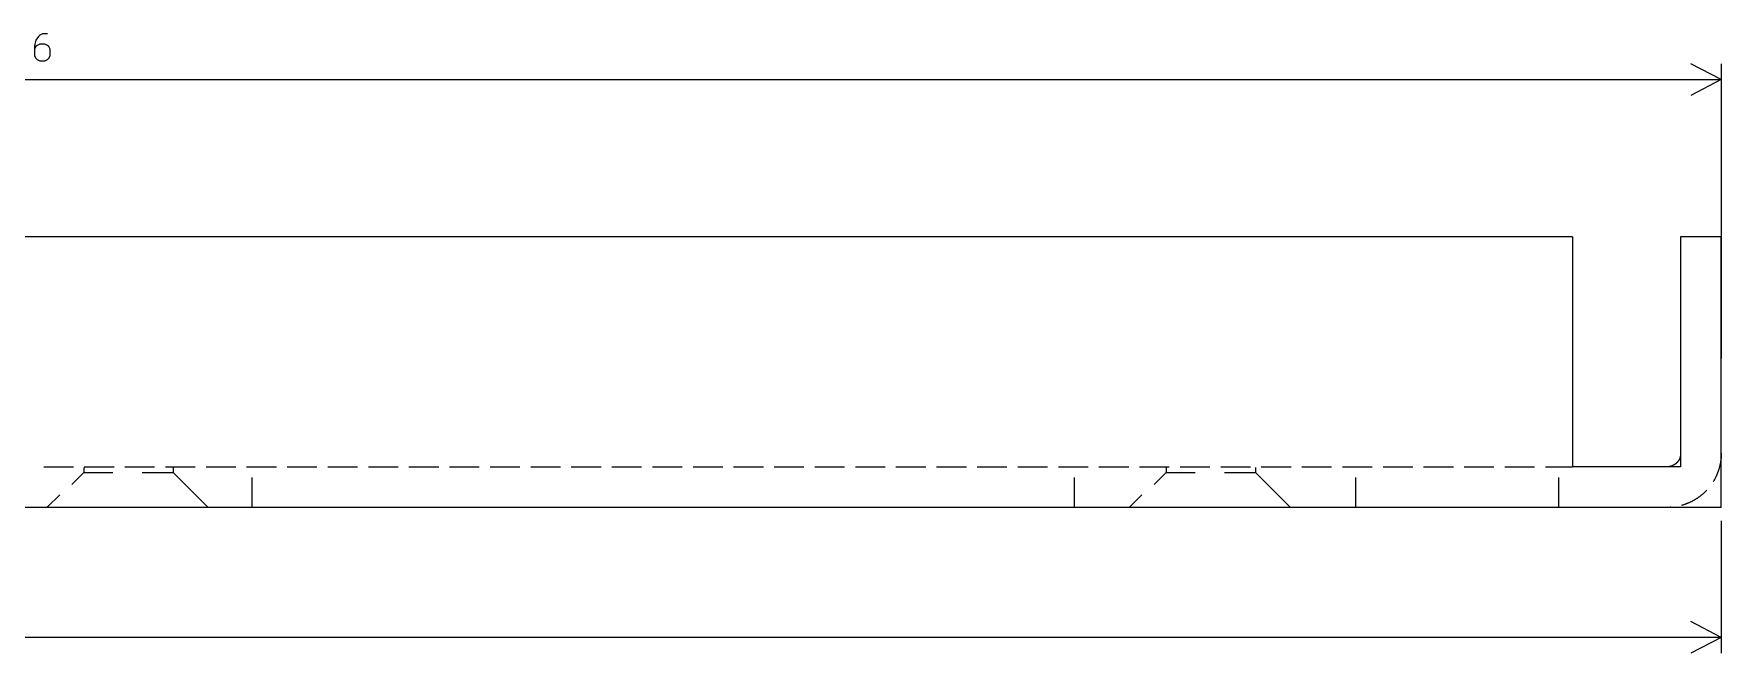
# Model space of a CAD drawing. Header units: millimetres. Extents: x 132 to 491, y -200 to -1.
# Drawn here: x 360.9 to 423.3, y -199.9 to -177 of the extents above; entities that cross this region are included whole.
import ezdxf

# ---------------------------------------------------------------- set-up
doc = ezdxf.new("R2010")
doc.units = ezdxf.units.MM
doc.layers.add('User.3', color=254, linetype='CONTINUOUS', true_color=0xb4dbd2)
doc.layers.add('User.4', color=57, linetype='CONTINUOUS', true_color=0x484848)

msp = doc.modelspace()

# ---------------------------------------------------------------- linework, layer by layer
at = {"layer": 'User.3', "linetype": 'CONTINUOUS'}
for p, q in [((361.109524, -177.100057), (361.014286, -177.242914)), ((361.157143, -177.052438), (361.109524, -177.100057)), ((361.252381, -177.004819), (361.157143, -177.052438)), ((361.442857, -177.004819), (361.252381, -177.004819)), ((361.014286, -177.242914), (360.966667, -177.43339)), ((360.966667, -177.43339), (360.966667, -177.814342)), ((361.014286, -177.481009), (360.966667, -177.576247)), ((361.061905, -177.43339), (361.014286, -177.481009)), ((361.157143, -177.385771), (361.061905, -177.43339)), ((361.347619, -177.385771), (361.157143, -177.385771)), ((361.442857, -177.43339), (361.347619, -177.385771)), ((361.490476, -177.481009), (361.442857, -177.43339)), ((361.538095, -177.576247), (361.490476, -177.481009)), ((361.538095, -177.814342), (361.538095, -177.576247)), ((360.966667, -177.814342), (361.014286, -177.90958)), ((361.014286, -177.90958), (361.061905, -177.9572)), ((361.061905, -177.9572), (361.157143, -178.004819)), ((361.157143, -178.004819), (361.347619, -178.004819)), ((361.347619, -178.004819), (361.442857, -177.9572)), ((361.442857, -177.9572), (361.490476, -177.90958)), ((361.490476, -177.90958), (361.538095, -177.814342)), ((423.3, -178.7), (422.173496, -178.113579)), ((423.3, -178.11358), (423.3, -189)), ((297.3, -178.7), (423.3, -178.7)), ((423.3, -178.7), (422.173496, -179.286421)), ((417.8, -184.5), (176.8, -184.5)), ((417.8, -184.5), (417.8, -193)), ((421.8, -184.5), (421.8, -193)), ((423.3, -184.5), (421.8, -184.5)), ((423.3, -194.5), (423.3, -184.5)), ((421.753102, -192.711342), (421.75124, -192.715289)), ((421.75493, -192.707379), (421.753102, -192.711342)), ((421.756723, -192.7034), (421.75493, -192.707379)), ((421.758482, -192.699406), (421.756723, -192.7034)), ((421.760205, -192.695397), (421.758482, -192.699406)), ((421.761894, -192.691372), (421.760205, -192.695397)), ((421.763547, -192.687333), (421.761894, -192.691372)), ((421.765165, -192.68328), (421.763547, -192.687333)), ((421.766748, -192.679213), (421.765165, -192.68328)), ((421.768295, -192.675132), (421.766748, -192.679213)), ((421.769806, -192.671038), (421.768295, -192.675132)), ((421.771282, -192.666931), (421.769806, -192.671038)), ((421.772721, -192.662811), (421.771282, -192.666931)), ((421.774125, -192.658679), (421.772721, -192.662811)), ((421.775492, -192.654535), (421.774125, -192.658679)), ((421.776824, -192.650378), (421.775492, -192.654535)), ((421.778119, -192.646211), (421.776824, -192.650378)), ((421.779377, -192.642032), (421.778119, -192.646211)), ((421.780599, -192.637842), (421.779377, -192.642032)), ((421.781785, -192.633642), (421.780599, -192.637842)), ((421.782934, -192.629432), (421.781785, -192.633642)), ((421.784046, -192.625212), (421.782934, -192.629432)), ((421.785121, -192.620982), (421.784046, -192.625212)), ((421.786159, -192.616743), (421.785121, -192.620982)), ((421.78716, -192.612495), (421.786159, -192.616743)), ((421.788124, -192.608239), (421.78716, -192.612495)), ((421.789051, -192.603974), (421.788124, -192.608239)), ((421.78994, -192.599702), (421.789051, -192.603974)), ((421.790793, -192.595422), (421.78994, -192.599702)), ((421.791608, -192.591134), (421.790793, -192.595422)), ((421.792385, -192.58684), (421.791608, -192.591134)), ((421.793125, -192.582539), (421.792385, -192.58684)), ((421.793827, -192.578232), (421.793125, -192.582539)), ((421.794492, -192.573918), (421.793827, -192.578232)), ((421.795119, -192.569599), (421.794492, -192.573918)), ((421.795709, -192.565275), (421.795119, -192.569599)), ((421.79626, -192.560946), (421.795709, -192.565275)), ((421.796774, -192.556612), (421.79626, -192.560946)), ((421.79725, -192.552274), (421.796774, -192.556612)), ((421.797688, -192.547932), (421.79725, -192.552274)), ((421.798088, -192.543586), (421.797688, -192.547932)), ((421.798451, -192.539237), (421.798088, -192.543586)), ((421.798775, -192.534885), (421.798451, -192.539237)), ((421.799061, -192.53053), (421.798775, -192.534885)), ((421.799309, -192.526173), (421.799061, -192.53053)), ((421.79952, -192.521814), (421.799309, -192.526173)), ((421.799692, -192.517453), (421.79952, -192.521814)), ((421.799826, -192.513091), (421.799692, -192.517453)), ((421.799922, -192.508728), (421.799826, -192.513091)), ((421.79998, -192.504364), (421.799922, -192.508728)), ((421.8, -192.5), (421.79998, -192.504364)), ((423.289055, -192.709047), (423.287156, -192.726396)), ((423.290802, -192.691682), (423.289055, -192.709047)), ((423.292398, -192.674303), (423.290802, -192.691682)), ((423.293843, -192.656911), (423.292398, -192.674303)), ((423.295135, -192.639506), (423.293843, -192.656911)), ((423.296276, -192.622091), (423.295135, -192.639506)), ((423.297264, -192.604667), (423.296276, -192.622091)), ((423.298101, -192.587235), (423.297264, -192.604667)), ((423.298785, -192.569796), (423.298101, -192.587235)), ((423.299317, -192.552351), (423.298785, -192.569796)), ((423.299697, -192.534903), (423.299317, -192.552351)), ((423.299925, -192.517452), (423.299697, -192.534903)), ((423.3, -192.5), (423.299925, -192.517452)), ((361.3, -193), (362.4, -193)), ((362.780745, -193.210251), (362.336242, -193.654785)), ((362.780745, -193.019751), (362.780745, -193.083286)), ((362.780745, -193.019751), (362.780745, -193.146751)), ((362.780745, -193.083286), (362.780745, -193.146751)), ((362.780745, -193.146751), (362.780745, -193.210251)), ((362.780745, -193.210251), (363.860242, -193.210251)), ((362.8, -193), (363.9, -193)), ((364.3, -193), (365.4, -193)), ((364.939736, -193.210251), (366.08273, -193.210251)), ((365.8, -193), (366.9, -193)), ((366.08273, -193.019751), (366.08273, -193.083286)), ((366.08273, -193.083286), (366.08273, -193.146751)), ((366.08273, -193.146751), (366.08273, -193.210251)), ((366.08273, -193.210251), (366.527233, -193.654785)), ((367.3, -193), (368.4, -193)), ((368.8, -193), (369.9, -193)), ((370.3, -193), (371.4, -193)), ((371.8, -193), (372.9, -193)), ((373.3, -193), (374.4, -193)), ((374.8, -193), (375.9, -193)), ((376.3, -193), (377.4, -193)), ((377.8, -193), (378.9, -193)), ((379.3, -193), (380.4, -193)), ((380.8, -193), (381.9, -193)), ((382.3, -193), (383.4, -193)), ((383.8, -193), (384.9, -193)), ((385.3, -193), (386.4, -193)), ((386.8, -193), (387.9, -193)), ((388.3, -193), (389.4, -193)), ((389.8, -193), (390.9, -193)), ((391.3, -193), (392.4, -193)), ((392.8, -193), (393.9, -193)), ((394.3, -193), (395.4, -193)), ((395.8, -193), (396.9, -193)), ((397.3, -193), (398.4, -193)), ((398.8, -193), (399.9, -193)), ((400.3, -193), (401.4, -193)), ((401.8, -193), (402.9, -193)), ((402.780745, -193.210251), (402.336242, -193.654785)), ((402.780745, -193.019751), (402.780745, -193.083286)), ((402.780745, -193.019751), (402.780745, -193.146751)), ((402.780745, -193.083286), (402.780745, -193.146751)), ((402.780745, -193.146751), (402.780745, -193.210251)), ((402.780745, -193.210251), (403.860242, -193.210251)), ((403.3, -193), (404.4, -193)), ((404.8, -193), (405.9, -193)), ((404.939736, -193.210251), (406.08273, -193.210251)), ((406.08273, -193.019751), (406.08273, -193.083286)), ((406.08273, -193.083286), (406.08273, -193.146751)), ((406.08273, -193.146751), (406.08273, -193.210251)), ((406.08273, -193.210251), (406.527233, -193.654785)), ((406.3, -193), (407.4, -193)), ((407.8, -193), (408.9, -193)), ((409.3, -193), (410.4, -193)), ((410.8, -193), (411.9, -193)), ((412.3, -193), (413.4, -193)), ((413.8, -193), (414.9, -193)), ((415.3, -193), (416.4, -193)), ((416.8, -193), (417.8, -193)), ((421.8, -193), (417.8, -193)), ((421.304164, -192.999982), (421.3, -193)), ((421.308528, -192.999926), (421.304164, -192.999982)), ((421.312891, -192.999831), (421.308528, -192.999926)), ((421.317253, -192.999699), (421.312891, -192.999831)), ((421.321614, -192.999528), (421.317253, -192.999699)), ((421.325973, -192.99932), (421.321614, -192.999528)), ((421.330331, -192.999073), (421.325973, -192.99932)), ((421.334685, -192.998789), (421.330331, -192.999073)), ((421.339038, -192.998466), (421.334685, -192.998789)), ((421.343387, -192.998106), (421.339038, -192.998466)), ((421.347733, -192.997707), (421.343387, -192.998106)), ((421.352075, -192.997271), (421.347733, -192.997707)), ((421.356414, -192.996797), (421.352075, -192.997271)), ((421.360748, -192.996285), (421.356414, -192.996797)), ((421.365077, -192.995735), (421.360748, -192.996285)), ((421.369401, -192.995147), (421.365077, -192.995735)), ((421.373721, -192.994522), (421.369401, -192.995147)), ((421.378034, -192.993859), (421.373721, -192.994522)), ((421.382342, -192.993158), (421.378034, -192.993859)), ((421.386643, -192.99242), (421.382342, -192.993158)), ((421.390938, -192.991644), (421.386643, -192.99242)), ((421.395225, -192.990831), (421.390938, -192.991644)), ((421.399506, -192.98998), (421.395225, -192.990831)), ((421.403779, -192.989092), (421.399506, -192.98998)), ((421.408044, -192.988167), (421.403779, -192.989092)), ((421.412301, -192.987205), (421.408044, -192.988167)), ((421.416549, -192.986206), (421.412301, -192.987205)), ((421.420788, -192.985169), (421.416549, -192.986206)), ((421.425018, -192.984096), (421.420788, -192.985169)), ((421.429239, -192.982985), (421.425018, -192.984096)), ((421.43345, -192.981838), (421.429239, -192.982985)), ((421.43765, -192.980655), (421.43345, -192.981838)), ((421.44184, -192.979434), (421.43765, -192.980655)), ((421.446019, -192.978177), (421.44184, -192.979434)), ((421.450188, -192.976884), (421.446019, -192.978177)), ((421.454344, -192.975554), (421.450188, -192.976884)), ((421.458489, -192.974188), (421.454344, -192.975554)), ((421.462622, -192.972786), (421.458489, -192.974188)), ((421.466743, -192.971348), (421.462622, -192.972786)), ((421.47085, -192.969874), (421.466743, -192.971348)), ((421.474945, -192.968365), (421.47085, -192.969874)), ((421.479026, -192.966819), (421.474945, -192.968365)), ((421.483094, -192.965238), (421.479026, -192.966819)), ((421.487148, -192.963622), (421.483094, -192.965238)), ((421.491188, -192.96197), (421.487148, -192.963622)), ((421.495213, -192.960284), (421.491188, -192.96197)), ((421.499223, -192.958562), (421.495213, -192.960284)), ((421.503218, -192.956805), (421.499223, -192.958562)), ((421.507197, -192.955013), (421.503218, -192.956805)), ((421.511161, -192.953187), (421.507197, -192.955013)), ((421.515108, -192.951326), (421.511161, -192.953187)), ((421.51904, -192.949431), (421.515108, -192.951326)), ((421.522954, -192.947501), (421.51904, -192.949431)), ((421.526852, -192.945538), (421.522954, -192.947501)), ((421.530732, -192.94354), (421.526852, -192.945538)), ((421.534594, -192.941509), (421.530732, -192.94354)), ((421.538439, -192.939444), (421.534594, -192.941509)), ((421.542266, -192.937346), (421.538439, -192.939444)), ((421.546074, -192.935214), (421.542266, -192.937346)), ((421.549863, -192.933049), (421.546074, -192.935214)), ((421.553634, -192.930851), (421.549863, -192.933049)), ((421.557385, -192.928621), (421.553634, -192.930851)), ((421.561116, -192.926358), (421.557385, -192.928621)), ((421.564828, -192.924062), (421.561116, -192.926358)), ((421.568519, -192.921734), (421.564828, -192.924062)), ((421.57219, -192.919374), (421.568519, -192.921734)), ((421.57584, -192.916981), (421.57219, -192.919374)), ((421.579469, -192.914558), (421.57584, -192.916981)), ((421.583077, -192.912102), (421.579469, -192.914558)), ((421.586664, -192.909615), (421.583077, -192.912102)), ((421.590228, -192.907097), (421.586664, -192.909615)), ((421.593771, -192.904548), (421.590228, -192.907097)), ((421.59729, -192.901968), (421.593771, -192.904548)), ((421.600788, -192.899358), (421.59729, -192.901968)), ((421.604262, -192.896717), (421.600788, -192.899358)), ((421.607714, -192.894046), (421.604262, -192.896717)), ((421.611141, -192.891345), (421.607714, -192.894046)), ((421.614545, -192.888614), (421.611141, -192.891345)), ((421.617926, -192.885853), (421.614545, -192.888614)), ((421.621281, -192.883063), (421.617926, -192.885853)), ((421.624613, -192.880244), (421.621281, -192.883063)), ((421.62792, -192.877396), (421.624613, -192.880244)), ((421.631201, -192.874519), (421.62792, -192.877396)), ((421.634458, -192.871614), (421.631201, -192.874519)), ((421.637689, -192.86868), (421.634458, -192.871614)), ((421.640894, -192.865718), (421.637689, -192.86868)), ((421.644074, -192.862729), (421.640894, -192.865718)), ((421.647227, -192.859711), (421.644074, -192.862729)), ((421.650353, -192.856667), (421.647227, -192.859711)), ((421.653453, -192.853595), (421.650353, -192.856667)), ((421.656526, -192.850496), (421.653453, -192.853595)), ((421.659572, -192.847371), (421.656526, -192.850496)), ((421.662591, -192.844219), (421.659572, -192.847371)), ((421.665582, -192.841041), (421.662591, -192.844219)), ((421.668545, -192.837836), (421.665582, -192.841041)), ((421.67148, -192.834607), (421.668545, -192.837836)), ((421.674386, -192.831351), (421.67148, -192.834607)), ((421.677265, -192.828071), (421.674386, -192.831351)), ((421.680114, -192.824765), (421.677265, -192.828071)), ((421.682935, -192.821435), (421.680114, -192.824765)), ((421.685726, -192.81808), (421.682935, -192.821435)), ((421.688488, -192.814701), (421.685726, -192.81808)), ((421.69122, -192.811298), (421.688488, -192.814701)), ((421.693923, -192.807871), (421.69122, -192.811298)), ((421.696595, -192.804421), (421.693923, -192.807871)), ((421.699237, -192.800948), (421.696595, -192.804421)), ((421.701849, -192.797451), (421.699237, -192.800948)), ((421.704431, -192.793932), (421.701849, -192.797451)), ((421.706981, -192.790391), (421.704431, -192.793932)), ((421.709501, -192.786827), (421.706981, -192.790391)), ((421.711989, -192.783242), (421.709501, -192.786827)), ((421.714446, -192.779635), (421.711989, -192.783242)), ((421.716871, -192.776007), (421.714446, -192.779635)), ((421.719265, -192.772358), (421.716871, -192.776007)), ((421.721626, -192.768688), (421.719265, -192.772358)), ((421.723956, -192.764997), (421.721626, -192.768688)), ((421.726253, -192.761287), (421.723956, -192.764997)), ((421.728518, -192.757556), (421.726253, -192.761287)), ((421.73075, -192.753806), (421.728518, -192.757556)), ((421.732949, -192.750037), (421.73075, -192.753806)), ((421.735116, -192.746248), (421.732949, -192.750037)), ((421.737249, -192.742441), (421.735116, -192.746248)), ((421.739349, -192.738615), (421.737249, -192.742441)), ((421.741415, -192.734771), (421.739349, -192.738615)), ((421.743448, -192.730909), (421.741415, -192.734771)), ((421.745447, -192.72703), (421.743448, -192.730909)), ((421.747412, -192.723133), (421.745447, -192.72703)), ((421.749343, -192.719219), (421.747412, -192.723133)), ((421.75124, -192.715289), (421.749343, -192.719219)), ((423.119973, -193.329354), (423.112667, -193.345204)), ((423.12714, -193.313441), (423.119973, -193.329354)), ((423.134168, -193.297467), (423.12714, -193.313441)), ((423.141057, -193.281431), (423.134168, -193.297467)), ((423.147805, -193.265336), (423.141057, -193.281431)), ((423.154412, -193.249183), (423.147805, -193.265336)), ((423.160879, -193.232973), (423.154412, -193.249183)), ((423.167203, -193.216707), (423.160879, -193.232973)), ((423.173386, -193.200386), (423.167203, -193.216707)), ((423.179425, -193.184012), (423.173386, -193.200386)), ((423.185322, -193.167586), (423.179425, -193.184012)), ((423.191075, -193.151109), (423.185322, -193.167586)), ((423.196684, -193.134583), (423.191075, -193.151109)), ((423.202149, -193.118008), (423.196684, -193.134583)), ((423.207469, -193.101386), (423.202149, -193.118008)), ((423.212643, -193.084719), (423.207469, -193.101386)), ((423.217672, -193.068006), (423.212643, -193.084719)), ((423.222555, -193.051251), (423.217672, -193.068006)), ((423.227291, -193.034454), (423.222555, -193.051251)), ((423.231881, -193.017616), (423.227291, -193.034454)), ((423.236324, -193.000738), (423.231881, -193.017616)), ((423.240619, -192.983823), (423.236324, -193.000738)), ((423.244766, -192.96687), (423.240619, -192.983823)), ((423.248765, -192.949882), (423.244766, -192.96687)), ((423.252616, -192.93286), (423.248765, -192.949882)), ((423.256318, -192.915805), (423.252616, -192.93286)), ((423.259871, -192.898718), (423.256318, -192.915805)), ((423.263275, -192.881601), (423.259871, -192.898718)), ((423.26653, -192.864455), (423.263275, -192.881601)), ((423.269634, -192.847281), (423.26653, -192.864455)), ((423.272589, -192.83008), (423.269634, -192.847281)), ((423.275394, -192.812855), (423.272589, -192.83008)), ((423.278048, -192.795605), (423.275394, -192.812855)), ((423.280551, -192.778333), (423.278048, -192.795605)), ((423.282904, -192.76104), (423.280551, -192.778333)), ((423.285105, -192.743727), (423.282904, -192.76104)), ((423.287156, -192.726396), (423.285105, -192.743727)), ((366.527233, -193.654785), (366.908239, -194.035749)), ((369, -194.5), (369, -193.4)), ((399.4, -194.5), (399.4, -193.4)), ((406.527233, -193.654785), (406.908239, -194.035749)), ((409.8, -194.5), (409.8, -193.4)), ((417.3, -194.5), (417.3, -193.4)), ((422.677471, -193.950082), (422.664766, -193.962047)), ((422.690072, -193.938007), (422.677471, -193.950082)), ((422.702567, -193.925823), (422.690072, -193.938007)), ((422.714956, -193.91353), (422.702567, -193.925823)), ((422.727236, -193.901129), (422.714956, -193.91353)), ((422.739408, -193.888622), (422.727236, -193.901129)), ((422.75147, -193.876009), (422.739408, -193.888622)), ((422.763422, -193.863291), (422.75147, -193.876009)), ((423.005347, -193.54496), (423.005087, -193.545384)), ((423.0144, -193.530039), (423.005347, -193.54496)), ((423.023323, -193.51504), (423.0144, -193.530039)), ((423.032114, -193.499963), (423.023323, -193.51504)), ((423.040774, -193.484811), (423.032114, -193.499963)), ((423.0493, -193.469583), (423.040774, -193.484811)), ((423.057694, -193.454282), (423.0493, -193.469583)), ((423.065954, -193.438908), (423.057694, -193.454282)), ((423.074079, -193.423462), (423.065954, -193.438908)), ((423.082069, -193.407946), (423.074079, -193.423462)), ((423.089924, -193.392362), (423.082069, -193.407946)), ((423.097642, -193.376709), (423.089924, -193.392362)), ((423.105223, -193.360989), (423.097642, -193.376709)), ((423.112667, -193.345204), (423.105223, -193.360989)), ((423.3, -194.5), (171.3, -194.5)), ((361.891761, -194.035749), (361.447258, -194.480248)), ((366.908239, -194.035749), (367.352742, -194.480248)), ((401.891761, -194.035749), (401.447258, -194.480248)), ((406.908239, -194.035749), (407.352742, -194.480248)), ((421.302016, -194.499999), (421.3, -194.5)), ((421.319468, -194.499906), (421.302016, -194.499999)), ((421.336919, -194.499661), (421.319468, -194.499906)), ((421.354367, -194.499264), (421.336919, -194.499661)), ((421.371811, -194.498714), (421.354367, -194.499264)), ((421.389249, -194.498012), (421.371811, -194.498714)), ((421.40668, -194.497158), (421.389249, -194.498012)), ((421.424104, -194.496152), (421.40668, -194.497158)), ((421.441517, -194.494994), (421.424104, -194.496152)), ((421.835521, -194.426995), (421.835042, -194.427128)), ((421.852316, -194.422249), (421.835521, -194.426995)), ((421.869069, -194.417357), (421.852316, -194.422249)), ((421.885778, -194.412319), (421.869069, -194.417357)), ((421.902443, -194.407135), (421.885778, -194.412319)), ((421.919062, -194.401806), (421.902443, -194.407135)), ((421.935634, -194.396332), (421.919062, -194.401806)), ((421.952157, -194.390714), (421.935634, -194.396332)), ((421.968631, -194.384952), (421.952157, -194.390714)), ((421.985053, -194.379046), (421.968631, -194.384952)), ((422.001424, -194.372997), (421.985053, -194.379046)), ((422.017741, -194.366806), (422.001424, -194.372997)), ((422.034004, -194.360472), (422.017741, -194.366806)), ((422.05021, -194.353997), (422.034004, -194.360472)), ((422.06636, -194.347381), (422.05021, -194.353997)), ((422.082451, -194.340624), (422.06636, -194.347381)), ((422.098483, -194.333726), (422.082451, -194.340624)), ((422.114453, -194.326689), (422.098483, -194.333726)), ((422.130362, -194.319513), (422.114453, -194.326689)), ((422.146208, -194.312199), (422.130362, -194.319513)), ((422.161989, -194.304746), (422.146208, -194.312199)), ((422.177704, -194.297156), (422.161989, -194.304746)), ((422.193353, -194.289429), (422.177704, -194.297156)), ((422.208934, -194.281566), (422.193353, -194.289429)), ((422.224445, -194.273567), (422.208934, -194.281566)), ((422.239886, -194.265433), (422.224445, -194.273567)), ((422.255256, -194.257165), (422.239886, -194.265433)), ((422.270552, -194.248763), (422.255256, -194.257165)), ((422.285775, -194.240228), (422.270552, -194.248763)), ((422.300923, -194.23156), (422.285775, -194.240228)), ((422.315994, -194.22276), (422.300923, -194.23156)), ((422.330989, -194.213829), (422.315994, -194.22276)), ((422.345904, -194.204768), (422.330989, -194.213829)), ((422.36074, -194.195577), (422.345904, -194.204768)), ((422.375496, -194.186257), (422.36074, -194.195577)), ((422.390169, -194.176808), (422.375496, -194.186257)), ((422.404759, -194.167232), (422.390169, -194.176808)), ((422.419266, -194.157528), (422.404759, -194.167232)), ((422.433687, -194.147699), (422.419266, -194.157528)), ((422.448021, -194.137744), (422.433687, -194.147699)), ((422.462268, -194.127664), (422.448021, -194.137744)), ((422.476427, -194.11746), (422.462268, -194.127664)), ((422.490496, -194.107133), (422.476427, -194.11746)), ((422.504475, -194.096684), (422.490496, -194.107133)), ((422.518362, -194.086113), (422.504475, -194.096684)), ((422.532156, -194.075422), (422.518362, -194.086113)), ((422.545856, -194.06461), (422.532156, -194.075422)), ((422.559461, -194.05368), (422.545856, -194.06461)), ((422.572971, -194.042631), (422.559461, -194.05368)), ((422.586383, -194.031464), (422.572971, -194.042631)), ((422.599698, -194.020181), (422.586383, -194.031464)), ((422.612913, -194.008782), (422.599698, -194.020181)), ((422.626029, -193.997268), (422.612913, -194.008782)), ((422.639043, -193.985641), (422.626029, -193.997268)), ((422.651956, -193.9739), (422.639043, -193.985641)), ((422.664766, -193.962047), (422.651956, -193.9739)), ((423.3, -195), (423.3, -199.88642)), ((423.3, -199.3), (422.173496, -198.713579)), ((423.3, -199.3), (171.3, -199.3)), ((423.3, -199.3), (422.173496, -199.886421))]:
    msp.add_line(p, q, dxfattribs=at)
at = {"layer": 'User.4', "linetype": 'CONTINUOUS'}
for p, q in [((417.8, -184.5), (176.8, -184.5)), ((417.8, -184.5), (417.8, -193)), ((421.8, -184.5), (421.8, -193)), ((423.3, -184.5), (421.8, -184.5)), ((423.3, -194.5), (423.3, -184.5)), ((421.753102, -192.711342), (421.75124, -192.715289)), ((421.75493, -192.707379), (421.753102, -192.711342)), ((421.756723, -192.7034), (421.75493, -192.707379)), ((421.758482, -192.699406), (421.756723, -192.7034)), ((421.760205, -192.695397), (421.758482, -192.699406)), ((421.761894, -192.691372), (421.760205, -192.695397)), ((421.763547, -192.687333), (421.761894, -192.691372)), ((421.765165, -192.68328), (421.763547, -192.687333)), ((421.766748, -192.679213), (421.765165, -192.68328)), ((421.768295, -192.675132), (421.766748, -192.679213)), ((421.769806, -192.671038), (421.768295, -192.675132)), ((421.771282, -192.666931), (421.769806, -192.671038)), ((421.772721, -192.662811), (421.771282, -192.666931)), ((421.774125, -192.658679), (421.772721, -192.662811)), ((421.775492, -192.654535), (421.774125, -192.658679)), ((421.776824, -192.650378), (421.775492, -192.654535)), ((421.778119, -192.646211), (421.776824, -192.650378)), ((421.779377, -192.642032), (421.778119, -192.646211)), ((421.780599, -192.637842), (421.779377, -192.642032)), ((421.781785, -192.633642), (421.780599, -192.637842)), ((421.782934, -192.629432), (421.781785, -192.633642)), ((421.784046, -192.625212), (421.782934, -192.629432)), ((421.785121, -192.620982), (421.784046, -192.625212)), ((421.786159, -192.616743), (421.785121, -192.620982)), ((421.78716, -192.612495), (421.786159, -192.616743)), ((421.788124, -192.608239), (421.78716, -192.612495)), ((421.789051, -192.603974), (421.788124, -192.608239)), ((421.78994, -192.599702), (421.789051, -192.603974)), ((421.790793, -192.595422), (421.78994, -192.599702)), ((421.791608, -192.591134), (421.790793, -192.595422)), ((421.792385, -192.58684), (421.791608, -192.591134)), ((421.793125, -192.582539), (421.792385, -192.58684)), ((421.793827, -192.578232), (421.793125, -192.582539)), ((421.794492, -192.573918), (421.793827, -192.578232)), ((421.795119, -192.569599), (421.794492, -192.573918)), ((421.795709, -192.565275), (421.795119, -192.569599)), ((421.79626, -192.560946), (421.795709, -192.565275)), ((421.796774, -192.556612), (421.79626, -192.560946)), ((421.79725, -192.552274), (421.796774, -192.556612)), ((421.797688, -192.547932), (421.79725, -192.552274)), ((421.798088, -192.543586), (421.797688, -192.547932)), ((421.798451, -192.539237), (421.798088, -192.543586)), ((421.798775, -192.534885), (421.798451, -192.539237)), ((421.799061, -192.53053), (421.798775, -192.534885)), ((421.799309, -192.526173), (421.799061, -192.53053)), ((421.79952, -192.521814), (421.799309, -192.526173)), ((421.799692, -192.517453), (421.79952, -192.521814)), ((421.799826, -192.513091), (421.799692, -192.517453)), ((421.799922, -192.508728), (421.799826, -192.513091)), ((421.79998, -192.504364), (421.799922, -192.508728)), ((421.8, -192.5), (421.79998, -192.504364)), ((423.289055, -192.709047), (423.287156, -192.726396)), ((423.290802, -192.691682), (423.289055, -192.709047)), ((423.292398, -192.674303), (423.290802, -192.691682)), ((423.293843, -192.656911), (423.292398, -192.674303)), ((423.295135, -192.639506), (423.293843, -192.656911)), ((423.296276, -192.622091), (423.295135, -192.639506)), ((423.297264, -192.604667), (423.296276, -192.622091)), ((423.298101, -192.587235), (423.297264, -192.604667)), ((423.298785, -192.569796), (423.298101, -192.587235)), ((423.299317, -192.552351), (423.298785, -192.569796)), ((423.299697, -192.534903), (423.299317, -192.552351)), ((423.299925, -192.517452), (423.299697, -192.534903)), ((423.3, -192.5), (423.299925, -192.517452)), ((361.3, -193), (362.4, -193)), ((362.780745, -193.210251), (362.336242, -193.654785)), ((362.780745, -193.019751), (362.780745, -193.083286)), ((362.780745, -193.019751), (362.780745, -193.146751)), ((362.780745, -193.083286), (362.780745, -193.146751)), ((362.780745, -193.146751), (362.780745, -193.210251)), ((362.780745, -193.210251), (363.860242, -193.210251)), ((362.8, -193), (363.9, -193)), ((364.3, -193), (365.4, -193)), ((364.939736, -193.210251), (366.08273, -193.210251)), ((365.8, -193), (366.9, -193)), ((366.08273, -193.019751), (366.08273, -193.083286)), ((366.08273, -193.083286), (366.08273, -193.146751)), ((366.08273, -193.146751), (366.08273, -193.210251)), ((366.08273, -193.210251), (366.527233, -193.654785)), ((367.3, -193), (368.4, -193)), ((368.8, -193), (369.9, -193)), ((370.3, -193), (371.4, -193)), ((371.8, -193), (372.9, -193)), ((373.3, -193), (374.4, -193)), ((374.8, -193), (375.9, -193)), ((376.3, -193), (377.4, -193)), ((377.8, -193), (378.9, -193)), ((379.3, -193), (380.4, -193)), ((380.8, -193), (381.9, -193)), ((382.3, -193), (383.4, -193)), ((383.8, -193), (384.9, -193)), ((385.3, -193), (386.4, -193)), ((386.8, -193), (387.9, -193)), ((388.3, -193), (389.4, -193)), ((389.8, -193), (390.9, -193)), ((391.3, -193), (392.4, -193)), ((392.8, -193), (393.9, -193)), ((394.3, -193), (395.4, -193)), ((395.8, -193), (396.9, -193)), ((397.3, -193), (398.4, -193)), ((398.8, -193), (399.9, -193)), ((400.3, -193), (401.4, -193)), ((401.8, -193), (402.9, -193)), ((402.780745, -193.210251), (402.336242, -193.654785)), ((402.780745, -193.019751), (402.780745, -193.083286)), ((402.780745, -193.019751), (402.780745, -193.146751)), ((402.780745, -193.083286), (402.780745, -193.146751)), ((402.780745, -193.146751), (402.780745, -193.210251)), ((402.780745, -193.210251), (403.860242, -193.210251)), ((403.3, -193), (404.4, -193)), ((404.8, -193), (405.9, -193)), ((404.939736, -193.210251), (406.08273, -193.210251)), ((406.08273, -193.019751), (406.08273, -193.083286)), ((406.08273, -193.083286), (406.08273, -193.146751)), ((406.08273, -193.146751), (406.08273, -193.210251)), ((406.08273, -193.210251), (406.527233, -193.654785)), ((406.3, -193), (407.4, -193)), ((407.8, -193), (408.9, -193)), ((409.3, -193), (410.4, -193)), ((410.8, -193), (411.9, -193)), ((412.3, -193), (413.4, -193)), ((413.8, -193), (414.9, -193)), ((415.3, -193), (416.4, -193)), ((416.8, -193), (417.8, -193)), ((421.8, -193), (417.8, -193)), ((421.304164, -192.999982), (421.3, -193)), ((421.308528, -192.999926), (421.304164, -192.999982)), ((421.312891, -192.999831), (421.308528, -192.999926)), ((421.317253, -192.999699), (421.312891, -192.999831)), ((421.321614, -192.999528), (421.317253, -192.999699)), ((421.325973, -192.99932), (421.321614, -192.999528)), ((421.330331, -192.999073), (421.325973, -192.99932)), ((421.334685, -192.998789), (421.330331, -192.999073)), ((421.339038, -192.998466), (421.334685, -192.998789)), ((421.343387, -192.998106), (421.339038, -192.998466)), ((421.347733, -192.997707), (421.343387, -192.998106)), ((421.352075, -192.997271), (421.347733, -192.997707)), ((421.356414, -192.996797), (421.352075, -192.997271)), ((421.360748, -192.996285), (421.356414, -192.996797)), ((421.365077, -192.995735), (421.360748, -192.996285)), ((421.369401, -192.995147), (421.365077, -192.995735)), ((421.373721, -192.994522), (421.369401, -192.995147)), ((421.378034, -192.993859), (421.373721, -192.994522)), ((421.382342, -192.993158), (421.378034, -192.993859)), ((421.386643, -192.99242), (421.382342, -192.993158)), ((421.390938, -192.991644), (421.386643, -192.99242)), ((421.395225, -192.990831), (421.390938, -192.991644)), ((421.399506, -192.98998), (421.395225, -192.990831)), ((421.403779, -192.989092), (421.399506, -192.98998)), ((421.408044, -192.988167), (421.403779, -192.989092)), ((421.412301, -192.987205), (421.408044, -192.988167)), ((421.416549, -192.986206), (421.412301, -192.987205)), ((421.420788, -192.985169), (421.416549, -192.986206)), ((421.425018, -192.984096), (421.420788, -192.985169)), ((421.429239, -192.982985), (421.425018, -192.984096)), ((421.43345, -192.981838), (421.429239, -192.982985)), ((421.43765, -192.980655), (421.43345, -192.981838)), ((421.44184, -192.979434), (421.43765, -192.980655)), ((421.446019, -192.978177), (421.44184, -192.979434)), ((421.450188, -192.976884), (421.446019, -192.978177)), ((421.454344, -192.975554), (421.450188, -192.976884)), ((421.458489, -192.974188), (421.454344, -192.975554)), ((421.462622, -192.972786), (421.458489, -192.974188)), ((421.466743, -192.971348), (421.462622, -192.972786)), ((421.47085, -192.969874), (421.466743, -192.971348)), ((421.474945, -192.968365), (421.47085, -192.969874)), ((421.479026, -192.966819), (421.474945, -192.968365)), ((421.483094, -192.965238), (421.479026, -192.966819)), ((421.487148, -192.963622), (421.483094, -192.965238)), ((421.491188, -192.96197), (421.487148, -192.963622)), ((421.495213, -192.960284), (421.491188, -192.96197)), ((421.499223, -192.958562), (421.495213, -192.960284)), ((421.503218, -192.956805), (421.499223, -192.958562)), ((421.507197, -192.955013), (421.503218, -192.956805)), ((421.511161, -192.953187), (421.507197, -192.955013)), ((421.515108, -192.951326), (421.511161, -192.953187)), ((421.51904, -192.949431), (421.515108, -192.951326)), ((421.522954, -192.947501), (421.51904, -192.949431)), ((421.526852, -192.945538), (421.522954, -192.947501)), ((421.530732, -192.94354), (421.526852, -192.945538)), ((421.534594, -192.941509), (421.530732, -192.94354)), ((421.538439, -192.939444), (421.534594, -192.941509)), ((421.542266, -192.937346), (421.538439, -192.939444)), ((421.546074, -192.935214), (421.542266, -192.937346)), ((421.549863, -192.933049), (421.546074, -192.935214)), ((421.553634, -192.930851), (421.549863, -192.933049)), ((421.557385, -192.928621), (421.553634, -192.930851)), ((421.561116, -192.926358), (421.557385, -192.928621)), ((421.564828, -192.924062), (421.561116, -192.926358)), ((421.568519, -192.921734), (421.564828, -192.924062)), ((421.57219, -192.919374), (421.568519, -192.921734)), ((421.57584, -192.916981), (421.57219, -192.919374)), ((421.579469, -192.914558), (421.57584, -192.916981)), ((421.583077, -192.912102), (421.579469, -192.914558)), ((421.586664, -192.909615), (421.583077, -192.912102)), ((421.590228, -192.907097), (421.586664, -192.909615)), ((421.593771, -192.904548), (421.590228, -192.907097)), ((421.59729, -192.901968), (421.593771, -192.904548)), ((421.600788, -192.899358), (421.59729, -192.901968)), ((421.604262, -192.896717), (421.600788, -192.899358)), ((421.607714, -192.894046), (421.604262, -192.896717)), ((421.611141, -192.891345), (421.607714, -192.894046)), ((421.614545, -192.888614), (421.611141, -192.891345)), ((421.617926, -192.885853), (421.614545, -192.888614)), ((421.621281, -192.883063), (421.617926, -192.885853)), ((421.624613, -192.880244), (421.621281, -192.883063)), ((421.62792, -192.877396), (421.624613, -192.880244)), ((421.631201, -192.874519), (421.62792, -192.877396)), ((421.634458, -192.871614), (421.631201, -192.874519)), ((421.637689, -192.86868), (421.634458, -192.871614)), ((421.640894, -192.865718), (421.637689, -192.86868)), ((421.644074, -192.862729), (421.640894, -192.865718)), ((421.647227, -192.859711), (421.644074, -192.862729)), ((421.650353, -192.856667), (421.647227, -192.859711)), ((421.653453, -192.853595), (421.650353, -192.856667)), ((421.656526, -192.850496), (421.653453, -192.853595)), ((421.659572, -192.847371), (421.656526, -192.850496)), ((421.662591, -192.844219), (421.659572, -192.847371)), ((421.665582, -192.841041), (421.662591, -192.844219)), ((421.668545, -192.837836), (421.665582, -192.841041)), ((421.67148, -192.834607), (421.668545, -192.837836)), ((421.674386, -192.831351), (421.67148, -192.834607)), ((421.677265, -192.828071), (421.674386, -192.831351)), ((421.680114, -192.824765), (421.677265, -192.828071)), ((421.682935, -192.821435), (421.680114, -192.824765)), ((421.685726, -192.81808), (421.682935, -192.821435)), ((421.688488, -192.814701), (421.685726, -192.81808)), ((421.69122, -192.811298), (421.688488, -192.814701)), ((421.693923, -192.807871), (421.69122, -192.811298)), ((421.696595, -192.804421), (421.693923, -192.807871)), ((421.699237, -192.800948), (421.696595, -192.804421)), ((421.701849, -192.797451), (421.699237, -192.800948)), ((421.704431, -192.793932), (421.701849, -192.797451)), ((421.706981, -192.790391), (421.704431, -192.793932)), ((421.709501, -192.786827), (421.706981, -192.790391)), ((421.711989, -192.783242), (421.709501, -192.786827)), ((421.714446, -192.779635), (421.711989, -192.783242)), ((421.716871, -192.776007), (421.714446, -192.779635)), ((421.719265, -192.772358), (421.716871, -192.776007)), ((421.721626, -192.768688), (421.719265, -192.772358)), ((421.723956, -192.764997), (421.721626, -192.768688)), ((421.726253, -192.761287), (421.723956, -192.764997)), ((421.728518, -192.757556), (421.726253, -192.761287)), ((421.73075, -192.753806), (421.728518, -192.757556)), ((421.732949, -192.750037), (421.73075, -192.753806)), ((421.735116, -192.746248), (421.732949, -192.750037)), ((421.737249, -192.742441), (421.735116, -192.746248)), ((421.739349, -192.738615), (421.737249, -192.742441)), ((421.741415, -192.734771), (421.739349, -192.738615)), ((421.743448, -192.730909), (421.741415, -192.734771)), ((421.745447, -192.72703), (421.743448, -192.730909)), ((421.747412, -192.723133), (421.745447, -192.72703)), ((421.749343, -192.719219), (421.747412, -192.723133)), ((421.75124, -192.715289), (421.749343, -192.719219)), ((423.119973, -193.329354), (423.112667, -193.345204)), ((423.12714, -193.313441), (423.119973, -193.329354)), ((423.134168, -193.297467), (423.12714, -193.313441)), ((423.141057, -193.281431), (423.134168, -193.297467)), ((423.147805, -193.265336), (423.141057, -193.281431)), ((423.154412, -193.249183), (423.147805, -193.265336)), ((423.160879, -193.232973), (423.154412, -193.249183)), ((423.167203, -193.216707), (423.160879, -193.232973)), ((423.173386, -193.200386), (423.167203, -193.216707)), ((423.179425, -193.184012), (423.173386, -193.200386)), ((423.185322, -193.167586), (423.179425, -193.184012)), ((423.191075, -193.151109), (423.185322, -193.167586)), ((423.196684, -193.134583), (423.191075, -193.151109)), ((423.202149, -193.118008), (423.196684, -193.134583)), ((423.207469, -193.101386), (423.202149, -193.118008)), ((423.212643, -193.084719), (423.207469, -193.101386)), ((423.217672, -193.068006), (423.212643, -193.084719)), ((423.222555, -193.051251), (423.217672, -193.068006)), ((423.227291, -193.034454), (423.222555, -193.051251)), ((423.231881, -193.017616), (423.227291, -193.034454)), ((423.236324, -193.000738), (423.231881, -193.017616)), ((423.240619, -192.983823), (423.236324, -193.000738)), ((423.244766, -192.96687), (423.240619, -192.983823)), ((423.248765, -192.949882), (423.244766, -192.96687)), ((423.252616, -192.93286), (423.248765, -192.949882)), ((423.256318, -192.915805), (423.252616, -192.93286)), ((423.259871, -192.898718), (423.256318, -192.915805)), ((423.263275, -192.881601), (423.259871, -192.898718)), ((423.26653, -192.864455), (423.263275, -192.881601)), ((423.269634, -192.847281), (423.26653, -192.864455)), ((423.272589, -192.83008), (423.269634, -192.847281)), ((423.275394, -192.812855), (423.272589, -192.83008)), ((423.278048, -192.795605), (423.275394, -192.812855)), ((423.280551, -192.778333), (423.278048, -192.795605)), ((423.282904, -192.76104), (423.280551, -192.778333)), ((423.285105, -192.743727), (423.282904, -192.76104)), ((423.287156, -192.726396), (423.285105, -192.743727)), ((366.527233, -193.654785), (366.908239, -194.035749)), ((369, -194.5), (369, -193.4)), ((399.4, -194.5), (399.4, -193.4)), ((406.527233, -193.654785), (406.908239, -194.035749)), ((409.8, -194.5), (409.8, -193.4)), ((417.3, -194.5), (417.3, -193.4)), ((422.677471, -193.950082), (422.664766, -193.962047)), ((422.690072, -193.938007), (422.677471, -193.950082)), ((422.702567, -193.925823), (422.690072, -193.938007)), ((422.714956, -193.91353), (422.702567, -193.925823)), ((422.727236, -193.901129), (422.714956, -193.91353)), ((422.739408, -193.888622), (422.727236, -193.901129)), ((422.75147, -193.876009), (422.739408, -193.888622)), ((422.763422, -193.863291), (422.75147, -193.876009)), ((423.005347, -193.54496), (423.005087, -193.545384)), ((423.0144, -193.530039), (423.005347, -193.54496)), ((423.023323, -193.51504), (423.0144, -193.530039)), ((423.032114, -193.499963), (423.023323, -193.51504)), ((423.040774, -193.484811), (423.032114, -193.499963)), ((423.0493, -193.469583), (423.040774, -193.484811)), ((423.057694, -193.454282), (423.0493, -193.469583)), ((423.065954, -193.438908), (423.057694, -193.454282)), ((423.074079, -193.423462), (423.065954, -193.438908)), ((423.082069, -193.407946), (423.074079, -193.423462)), ((423.089924, -193.392362), (423.082069, -193.407946)), ((423.097642, -193.376709), (423.089924, -193.392362)), ((423.105223, -193.360989), (423.097642, -193.376709)), ((423.112667, -193.345204), (423.105223, -193.360989)), ((423.3, -194.5), (171.3, -194.5)), ((361.891761, -194.035749), (361.447258, -194.480248)), ((366.908239, -194.035749), (367.352742, -194.480248)), ((401.891761, -194.035749), (401.447258, -194.480248)), ((406.908239, -194.035749), (407.352742, -194.480248)), ((421.302016, -194.499999), (421.3, -194.5)), ((421.319468, -194.499906), (421.302016, -194.499999)), ((421.336919, -194.499661), (421.319468, -194.499906)), ((421.354367, -194.499264), (421.336919, -194.499661)), ((421.371811, -194.498714), (421.354367, -194.499264)), ((421.389249, -194.498012), (421.371811, -194.498714)), ((421.40668, -194.497158), (421.389249, -194.498012)), ((421.424104, -194.496152), (421.40668, -194.497158)), ((421.441517, -194.494994), (421.424104, -194.496152)), ((421.835521, -194.426995), (421.835042, -194.427128)), ((421.852316, -194.422249), (421.835521, -194.426995)), ((421.869069, -194.417357), (421.852316, -194.422249)), ((421.885778, -194.412319), (421.869069, -194.417357)), ((421.902443, -194.407135), (421.885778, -194.412319)), ((421.919062, -194.401806), (421.902443, -194.407135)), ((421.935634, -194.396332), (421.919062, -194.401806)), ((421.952157, -194.390714), (421.935634, -194.396332)), ((421.968631, -194.384952), (421.952157, -194.390714)), ((421.985053, -194.379046), (421.968631, -194.384952)), ((422.001424, -194.372997), (421.985053, -194.379046)), ((422.017741, -194.366806), (422.001424, -194.372997)), ((422.034004, -194.360472), (422.017741, -194.366806)), ((422.05021, -194.353997), (422.034004, -194.360472)), ((422.06636, -194.347381), (422.05021, -194.353997)), ((422.082451, -194.340624), (422.06636, -194.347381)), ((422.098483, -194.333726), (422.082451, -194.340624)), ((422.114453, -194.326689), (422.098483, -194.333726)), ((422.130362, -194.319513), (422.114453, -194.326689)), ((422.146208, -194.312199), (422.130362, -194.319513)), ((422.161989, -194.304746), (422.146208, -194.312199)), ((422.177704, -194.297156), (422.161989, -194.304746)), ((422.193353, -194.289429), (422.177704, -194.297156)), ((422.208934, -194.281566), (422.193353, -194.289429)), ((422.224445, -194.273567), (422.208934, -194.281566)), ((422.239886, -194.265433), (422.224445, -194.273567)), ((422.255256, -194.257165), (422.239886, -194.265433)), ((422.270552, -194.248763), (422.255256, -194.257165)), ((422.285775, -194.240228), (422.270552, -194.248763)), ((422.300923, -194.23156), (422.285775, -194.240228)), ((422.315994, -194.22276), (422.300923, -194.23156)), ((422.330989, -194.213829), (422.315994, -194.22276)), ((422.345904, -194.204768), (422.330989, -194.213829)), ((422.36074, -194.195577), (422.345904, -194.204768)), ((422.375496, -194.186257), (422.36074, -194.195577)), ((422.390169, -194.176808), (422.375496, -194.186257)), ((422.404759, -194.167232), (422.390169, -194.176808)), ((422.419266, -194.157528), (422.404759, -194.167232)), ((422.433687, -194.147699), (422.419266, -194.157528)), ((422.448021, -194.137744), (422.433687, -194.147699)), ((422.462268, -194.127664), (422.448021, -194.137744)), ((422.476427, -194.11746), (422.462268, -194.127664)), ((422.490496, -194.107133), (422.476427, -194.11746)), ((422.504475, -194.096684), (422.490496, -194.107133)), ((422.518362, -194.086113), (422.504475, -194.096684)), ((422.532156, -194.075422), (422.518362, -194.086113)), ((422.545856, -194.06461), (422.532156, -194.075422)), ((422.559461, -194.05368), (422.545856, -194.06461)), ((422.572971, -194.042631), (422.559461, -194.05368)), ((422.586383, -194.031464), (422.572971, -194.042631)), ((422.599698, -194.020181), (422.586383, -194.031464)), ((422.612913, -194.008782), (422.599698, -194.020181)), ((422.626029, -193.997268), (422.612913, -194.008782)), ((422.639043, -193.985641), (422.626029, -193.997268)), ((422.651956, -193.9739), (422.639043, -193.985641)), ((422.664766, -193.962047), (422.651956, -193.9739))]:
    msp.add_line(p, q, dxfattribs=at)

doc.saveas('drawing.dxf')
